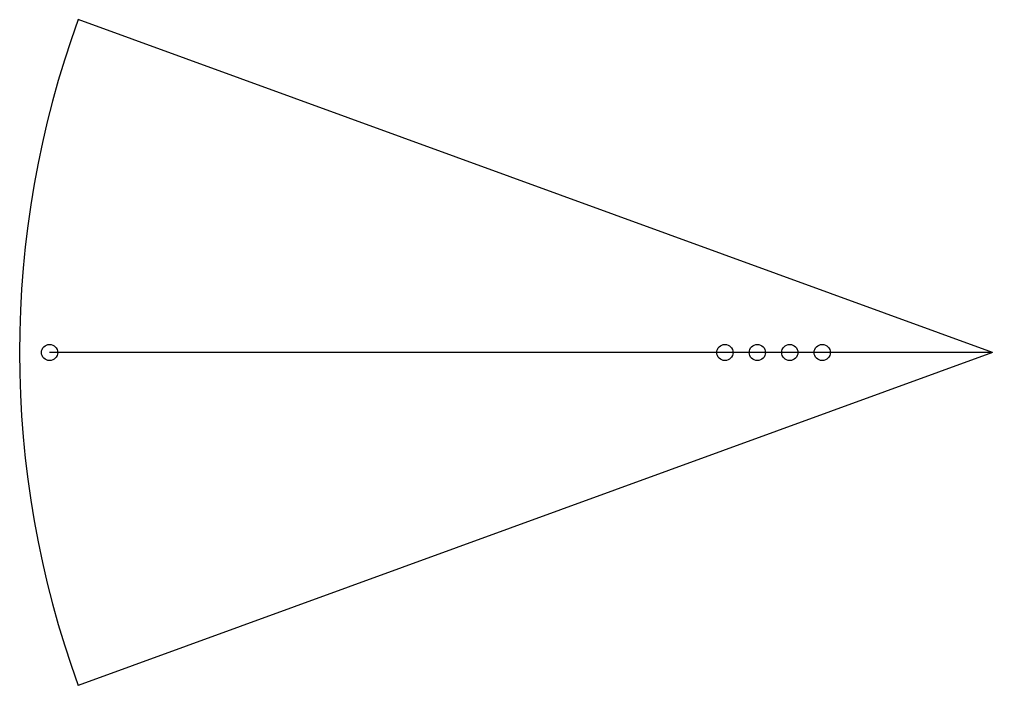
# Model space of a CAD drawing. Header units: millimetres. Extents: x -300 to 0, y -103 to 103.
import ezdxf

# ---------------------------------------------------------------- set-up
doc = ezdxf.new("R2010")
doc.units = ezdxf.units.MM
doc.layers.get('0').update_dxf_attribs({"linetype": 'CONTINUOUS'})

msp = doc.modelspace()

# ---------------------------------------------------------------- linework, layer by layer
for q in [(-281.91, 102.61), (-290.71, 0), (-281.91, -102.61)]:
    msp.add_line((0, 0), q)
for centre in [(-290.71, 0), (-82.51, 0), (-72.51, 0), (-62.51, 0), (-52.51, 0)]:
    msp.add_circle(centre, 2.5)
msp.add_arc((0, 0), 300, 160, 200)

doc.saveas('drawing.dxf')
